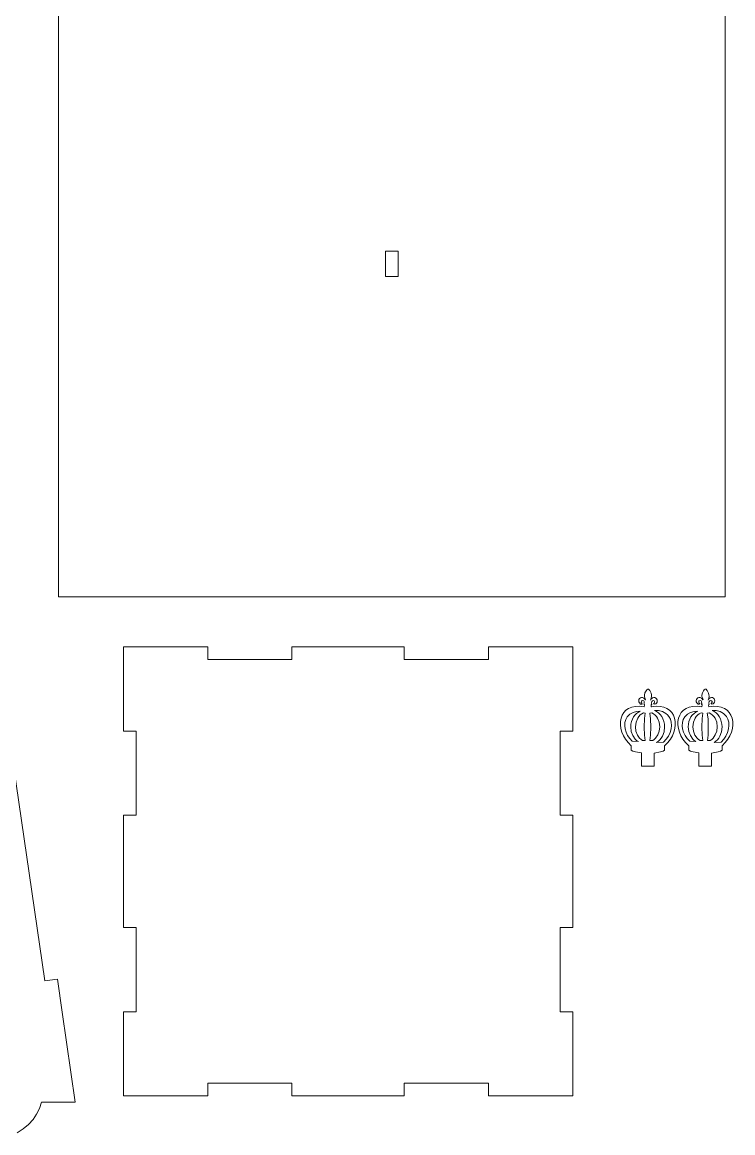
# Model space of a CAD drawing. Header units: inches. Extents: x -3.13 to 3.65, y -3.34 to 4.05.
# Drawn here: x 1.286 to 3.648, y -3.294 to 0.4 of the extents above; entities that cross this region are included whole.
import ezdxf

# ---------------------------------------------------------------- set-up
doc = ezdxf.new("R2010")
doc.units = ezdxf.units.IN
doc.header["$MEASUREMENT"] = 0
doc.layers.add('Katman 1', color=7, linetype='Continuous')

msp = doc.modelspace()

# ---------------------------------------------------------------- linework, layer by layer
at = {"layer": 'Katman 1', "color": 250, "lineweight": 9}
for points in [[(1.4069, 0.705), (1.4069, 0.705), (1.4069, -1.5107), (1.4069, -1.5107)], [(3.6226, -1.5107), (3.6226, -1.5107), (3.6226, 0.705), (3.6226, 0.705)], [(2.494, -0.3611), (2.494, -0.3611), (2.536, -0.3611), (2.536, -0.3611)], [(2.494, -0.4451), (2.494, -0.4451), (2.494, -0.3611), (2.494, -0.3611)], [(2.536, -0.3611), (2.536, -0.3611), (2.536, -0.4451), (2.536, -0.4451)], [(2.536, -0.4451), (2.536, -0.4451), (2.494, -0.4451), (2.494, -0.4451)], [(1.4069, -1.5107), (1.4069, -1.5107), (3.6226, -1.5107), (3.6226, -1.5107)], [(1.623, -1.958), (1.623, -1.958), (1.623, -1.678), (1.623, -1.678)], [(1.623, -1.678), (1.623, -1.678), (1.9029, -1.678), (1.9029, -1.678)], [(1.9029, -1.678), (1.9029, -1.678), (1.9029, -1.72), (1.9029, -1.72)], [(2.1829, -1.72), (2.1829, -1.72), (2.1829, -1.678), (2.1829, -1.678)], [(2.1829, -1.678), (2.1829, -1.678), (2.5563, -1.678), (2.5563, -1.678)], [(2.5563, -1.678), (2.5563, -1.678), (2.5563, -1.72), (2.5563, -1.72)], [(2.8363, -1.72), (2.8363, -1.72), (2.8363, -1.678), (2.8363, -1.678)], [(2.8363, -1.678), (2.8363, -1.678), (3.1163, -1.678), (3.1163, -1.678)], [(3.1163, -1.678), (3.1163, -1.678), (3.1163, -1.958), (3.1163, -1.958)], [(1.9029, -1.72), (1.9029, -1.72), (2.1829, -1.72), (2.1829, -1.72)], [(2.5563, -1.72), (2.5563, -1.72), (2.8363, -1.72), (2.8363, -1.72)], [(3.3385, -1.8496), (3.3385, -1.8496), (3.3413, -1.8472), (3.3413, -1.8472)], [(3.3413, -1.8472), (3.3413, -1.8472), (3.3448, -1.8458), (3.3448, -1.8458)], [(3.3448, -1.8458), (3.3448, -1.8458), (3.3486, -1.8461), (3.3486, -1.8461)], [(3.3486, -1.8461), (3.3486, -1.8461), (3.3528, -1.8482), (3.3528, -1.8482)], [(3.3543, -1.8384), (3.3543, -1.8384), (3.3563, -1.8304), (3.3563, -1.8304)], [(3.3543, -1.843), (3.3543, -1.843), (3.3543, -1.8384), (3.3543, -1.8384)], [(3.356, -1.8472), (3.356, -1.8472), (3.3543, -1.843), (3.3543, -1.843)], [(3.3584, -1.8542), (3.3584, -1.8542), (3.356, -1.8472), (3.356, -1.8472)], [(3.3563, -1.8304), (3.3563, -1.8304), (3.3598, -1.8234), (3.3598, -1.8234)], [(3.3598, -1.8234), (3.3598, -1.8234), (3.3623, -1.8202), (3.3623, -1.8202)], [(3.3623, -1.8202), (3.3623, -1.8202), (3.3655, -1.8185), (3.3655, -1.8185)], [(3.3655, -1.8185), (3.3655, -1.8185), (3.3686, -1.8188), (3.3686, -1.8188)], [(3.3686, -1.8188), (3.3686, -1.8188), (3.3714, -1.8216), (3.3714, -1.8216)], [(3.3714, -1.8216), (3.3714, -1.8216), (3.3721, -1.8227), (3.3721, -1.8227)], [(3.3721, -1.8227), (3.3721, -1.8227), (3.3766, -1.8318), (3.3766, -1.8318)], [(3.3766, -1.8318), (3.3766, -1.8318), (3.378, -1.837), (3.378, -1.837)], [(3.3784, -1.8419), (3.3784, -1.8419), (3.377, -1.8479), (3.377, -1.8479)], [(3.378, -1.837), (3.378, -1.837), (3.3784, -1.8419), (3.3784, -1.8419)], [(3.378, -1.85), (3.378, -1.85), (3.3819, -1.8468), (3.3819, -1.8468)], [(3.3819, -1.8468), (3.3819, -1.8468), (3.3857, -1.8458), (3.3857, -1.8458)], [(3.3857, -1.8458), (3.3857, -1.8458), (3.3896, -1.8465), (3.3896, -1.8465)], [(3.3896, -1.8465), (3.3896, -1.8465), (3.3927, -1.8479), (3.3927, -1.8479)], [(3.5296, -1.8496), (3.5296, -1.8496), (3.5324, -1.8472), (3.5324, -1.8472)], [(3.5324, -1.8472), (3.5324, -1.8472), (3.5359, -1.8458), (3.5359, -1.8458)], [(3.5359, -1.8458), (3.5359, -1.8458), (3.5397, -1.8461), (3.5397, -1.8461)], [(3.5397, -1.8461), (3.5397, -1.8461), (3.5439, -1.8482), (3.5439, -1.8482)], [(3.5453, -1.8384), (3.5453, -1.8384), (3.5474, -1.8304), (3.5474, -1.8304)], [(3.5453, -1.843), (3.5453, -1.843), (3.5453, -1.8384), (3.5453, -1.8384)], [(3.5471, -1.8472), (3.5471, -1.8472), (3.5453, -1.843), (3.5453, -1.843)], [(3.5495, -1.8542), (3.5495, -1.8542), (3.5471, -1.8472), (3.5471, -1.8472)], [(3.5474, -1.8304), (3.5474, -1.8304), (3.5509, -1.8234), (3.5509, -1.8234)], [(3.5509, -1.8234), (3.5509, -1.8234), (3.5534, -1.8202), (3.5534, -1.8202)], [(3.5534, -1.8202), (3.5534, -1.8202), (3.5565, -1.8185), (3.5565, -1.8185)], [(3.5565, -1.8185), (3.5565, -1.8185), (3.5596, -1.8188), (3.5596, -1.8188)], [(3.5596, -1.8188), (3.5596, -1.8188), (3.5625, -1.8216), (3.5625, -1.8216)], [(3.5625, -1.8216), (3.5625, -1.8216), (3.5632, -1.8227), (3.5632, -1.8227)], [(3.5632, -1.8227), (3.5632, -1.8227), (3.5677, -1.8318), (3.5677, -1.8318)], [(3.5677, -1.8318), (3.5677, -1.8318), (3.5691, -1.837), (3.5691, -1.837)], [(3.5695, -1.8419), (3.5695, -1.8419), (3.5684, -1.8479), (3.5684, -1.8479)], [(3.5691, -1.837), (3.5691, -1.837), (3.5695, -1.8419), (3.5695, -1.8419)], [(3.5691, -1.85), (3.5691, -1.85), (3.573, -1.8468), (3.573, -1.8468)], [(3.573, -1.8468), (3.573, -1.8468), (3.5772, -1.8458), (3.5772, -1.8458)], [(3.5772, -1.8458), (3.5772, -1.8458), (3.5806, -1.8465), (3.5806, -1.8465)], [(3.5806, -1.8465), (3.5806, -1.8465), (3.5838, -1.8479), (3.5838, -1.8479)], [(3.293, -1.8885), (3.293, -1.8885), (3.3021, -1.8822), (3.3021, -1.8822)], [(3.3021, -1.8822), (3.3021, -1.8822), (3.3122, -1.878), (3.3122, -1.878)], [(3.3122, -1.878), (3.3122, -1.878), (3.3245, -1.8755), (3.3245, -1.8755)], [(3.3245, -1.8755), (3.3245, -1.8755), (3.3385, -1.8752), (3.3385, -1.8752)], [(3.3357, -1.8563), (3.3357, -1.8563), (3.3364, -1.8528), (3.3364, -1.8528)], [(3.336, -1.8602), (3.336, -1.8602), (3.3357, -1.8563), (3.3357, -1.8563)], [(3.3378, -1.864), (3.3378, -1.864), (3.336, -1.8602), (3.336, -1.8602)], [(3.3364, -1.8528), (3.3364, -1.8528), (3.3385, -1.8496), (3.3385, -1.8496)], [(3.342, -1.8678), (3.342, -1.8678), (3.3378, -1.864), (3.3378, -1.864)], [(3.3385, -1.8752), (3.3385, -1.8752), (3.3539, -1.8776), (3.3539, -1.8776)], [(3.3455, -1.8685), (3.3455, -1.8685), (3.342, -1.8678), (3.342, -1.8678)], [(3.3448, -1.8587), (3.3448, -1.8587), (3.3441, -1.8622), (3.3441, -1.8622)], [(3.3441, -1.8622), (3.3441, -1.8622), (3.3458, -1.8654), (3.3458, -1.8654)], [(3.3458, -1.8573), (3.3458, -1.8573), (3.3448, -1.8587), (3.3448, -1.8587)], [(3.3472, -1.8675), (3.3472, -1.8675), (3.3455, -1.8685), (3.3455, -1.8685)], [(3.3486, -1.856), (3.3486, -1.856), (3.3458, -1.8573), (3.3458, -1.8573)], [(3.3458, -1.8654), (3.3458, -1.8654), (3.3472, -1.8675), (3.3472, -1.8675)], [(3.3521, -1.8567), (3.3521, -1.8567), (3.3486, -1.856), (3.3486, -1.856)], [(3.3532, -1.8591), (3.3532, -1.8591), (3.3521, -1.8567), (3.3521, -1.8567)], [(3.3525, -1.8678), (3.3525, -1.8678), (3.3539, -1.8657), (3.3539, -1.8657)], [(3.3543, -1.8699), (3.3543, -1.8699), (3.3525, -1.8678), (3.3525, -1.8678)], [(3.3528, -1.8482), (3.3528, -1.8482), (3.3553, -1.8507), (3.3553, -1.8507)], [(3.3535, -1.8608), (3.3535, -1.8608), (3.3532, -1.8591), (3.3532, -1.8591)], [(3.3539, -1.8657), (3.3539, -1.8657), (3.3535, -1.8608), (3.3535, -1.8608)], [(3.3539, -1.8776), (3.3539, -1.8776), (3.3549, -1.8703), (3.3549, -1.8703)], [(3.3549, -1.8703), (3.3549, -1.8703), (3.3543, -1.8699), (3.3543, -1.8699)], [(3.3553, -1.8507), (3.3553, -1.8507), (3.3567, -1.8525), (3.3567, -1.8525)], [(3.3567, -1.8525), (3.3567, -1.8525), (3.3574, -1.8535), (3.3574, -1.8535)], [(3.3574, -1.8535), (3.3574, -1.8535), (3.3577, -1.8535), (3.3577, -1.8535)], [(3.3577, -1.8535), (3.3577, -1.8535), (3.3581, -1.8532), (3.3581, -1.8532)], [(3.3581, -1.8532), (3.3581, -1.8532), (3.3584, -1.8542), (3.3584, -1.8542)], [(3.377, -1.8479), (3.377, -1.8479), (3.3749, -1.8546), (3.3749, -1.8546)], [(3.3749, -1.8546), (3.3749, -1.8546), (3.3759, -1.8517), (3.3759, -1.8517)], [(3.3759, -1.8517), (3.3759, -1.8517), (3.378, -1.85), (3.378, -1.85)], [(3.3784, -1.8696), (3.3784, -1.8696), (3.3766, -1.8706), (3.3766, -1.8706)], [(3.3766, -1.8706), (3.3766, -1.8706), (3.3773, -1.8773), (3.3773, -1.8773)], [(3.3773, -1.8773), (3.3773, -1.8773), (3.3777, -1.8776), (3.3777, -1.8776)], [(3.3791, -1.8598), (3.3791, -1.8598), (3.3777, -1.8636), (3.3777, -1.8636)], [(3.3777, -1.8636), (3.3777, -1.8636), (3.3777, -1.8657), (3.3777, -1.8657)], [(3.3777, -1.8657), (3.3777, -1.8657), (3.3791, -1.8678), (3.3791, -1.8678)], [(3.3777, -1.8776), (3.3777, -1.8776), (3.3931, -1.8752), (3.3931, -1.8752)], [(3.3791, -1.8678), (3.3791, -1.8678), (3.3784, -1.8696), (3.3784, -1.8696)], [(3.3812, -1.8573), (3.3812, -1.8573), (3.3791, -1.8598), (3.3791, -1.8598)], [(3.384, -1.8563), (3.384, -1.8563), (3.3812, -1.8573), (3.3812, -1.8573)], [(3.3868, -1.8573), (3.3868, -1.8573), (3.384, -1.8563), (3.384, -1.8563)], [(3.385, -1.8675), (3.385, -1.8675), (3.3854, -1.8664), (3.3854, -1.8664)], [(3.3878, -1.8685), (3.3878, -1.8685), (3.385, -1.8675), (3.385, -1.8675)], [(3.3854, -1.8664), (3.3854, -1.8664), (3.3868, -1.8654), (3.3868, -1.8654)], [(3.3882, -1.8595), (3.3882, -1.8595), (3.3868, -1.8573), (3.3868, -1.8573)], [(3.3868, -1.8654), (3.3868, -1.8654), (3.3885, -1.8619), (3.3885, -1.8619)], [(3.3924, -1.8668), (3.3924, -1.8668), (3.3878, -1.8685), (3.3878, -1.8685)], [(3.3885, -1.8619), (3.3885, -1.8619), (3.3882, -1.8595), (3.3882, -1.8595)], [(3.3945, -1.865), (3.3945, -1.865), (3.3924, -1.8668), (3.3924, -1.8668)], [(3.3927, -1.8479), (3.3927, -1.8479), (3.3952, -1.8507), (3.3952, -1.8507)], [(3.3931, -1.8752), (3.3931, -1.8752), (3.4067, -1.8755), (3.4067, -1.8755)], [(3.3966, -1.8619), (3.3966, -1.8619), (3.3945, -1.865), (3.3945, -1.865)], [(3.3952, -1.8507), (3.3952, -1.8507), (3.3969, -1.8542), (3.3969, -1.8542)], [(3.3973, -1.8577), (3.3973, -1.8577), (3.3966, -1.8619), (3.3966, -1.8619)], [(3.3969, -1.8542), (3.3969, -1.8542), (3.3973, -1.8577), (3.3973, -1.8577)], [(3.4067, -1.8755), (3.4067, -1.8755), (3.419, -1.878), (3.419, -1.878)], [(3.419, -1.878), (3.419, -1.878), (3.4295, -1.8826), (3.4295, -1.8826)], [(3.4295, -1.8826), (3.4295, -1.8826), (3.4382, -1.8885), (3.4382, -1.8885)], [(3.4841, -1.8885), (3.4841, -1.8885), (3.4932, -1.8822), (3.4932, -1.8822)], [(3.4932, -1.8822), (3.4932, -1.8822), (3.5037, -1.878), (3.5037, -1.878)], [(3.5037, -1.878), (3.5037, -1.878), (3.5156, -1.8755), (3.5156, -1.8755)], [(3.5156, -1.8755), (3.5156, -1.8755), (3.5296, -1.8752), (3.5296, -1.8752)], [(3.5268, -1.8563), (3.5268, -1.8563), (3.5275, -1.8528), (3.5275, -1.8528)], [(3.5271, -1.8602), (3.5271, -1.8602), (3.5268, -1.8563), (3.5268, -1.8563)], [(3.5289, -1.864), (3.5289, -1.864), (3.5271, -1.8602), (3.5271, -1.8602)], [(3.5275, -1.8528), (3.5275, -1.8528), (3.5296, -1.8496), (3.5296, -1.8496)], [(3.5331, -1.8678), (3.5331, -1.8678), (3.5289, -1.864), (3.5289, -1.864)], [(3.5296, -1.8752), (3.5296, -1.8752), (3.545, -1.8776), (3.545, -1.8776)], [(3.5366, -1.8685), (3.5366, -1.8685), (3.5331, -1.8678), (3.5331, -1.8678)], [(3.5359, -1.8587), (3.5359, -1.8587), (3.5352, -1.8622), (3.5352, -1.8622)], [(3.5352, -1.8622), (3.5352, -1.8622), (3.5369, -1.8654), (3.5369, -1.8654)], [(3.5369, -1.8573), (3.5369, -1.8573), (3.5359, -1.8587), (3.5359, -1.8587)], [(3.5383, -1.8675), (3.5383, -1.8675), (3.5366, -1.8685), (3.5366, -1.8685)], [(3.5397, -1.856), (3.5397, -1.856), (3.5369, -1.8573), (3.5369, -1.8573)], [(3.5369, -1.8654), (3.5369, -1.8654), (3.5383, -1.8675), (3.5383, -1.8675)], [(3.5432, -1.8567), (3.5432, -1.8567), (3.5397, -1.856), (3.5397, -1.856)], [(3.5443, -1.8591), (3.5443, -1.8591), (3.5432, -1.8567), (3.5432, -1.8567)], [(3.5436, -1.8678), (3.5436, -1.8678), (3.545, -1.8657), (3.545, -1.8657)], [(3.5453, -1.8699), (3.5453, -1.8699), (3.5436, -1.8678), (3.5436, -1.8678)], [(3.5439, -1.8482), (3.5439, -1.8482), (3.5464, -1.8507), (3.5464, -1.8507)], [(3.5446, -1.8608), (3.5446, -1.8608), (3.5443, -1.8591), (3.5443, -1.8591)], [(3.545, -1.8657), (3.545, -1.8657), (3.5446, -1.8608), (3.5446, -1.8608)], [(3.545, -1.8776), (3.545, -1.8776), (3.546, -1.8703), (3.546, -1.8703)], [(3.546, -1.8703), (3.546, -1.8703), (3.5453, -1.8699), (3.5453, -1.8699)], [(3.5464, -1.8507), (3.5464, -1.8507), (3.5478, -1.8525), (3.5478, -1.8525)], [(3.5478, -1.8525), (3.5478, -1.8525), (3.5485, -1.8535), (3.5485, -1.8535)], [(3.5485, -1.8535), (3.5485, -1.8535), (3.5488, -1.8535), (3.5488, -1.8535)], [(3.5488, -1.8535), (3.5488, -1.8535), (3.5492, -1.8532), (3.5492, -1.8532)], [(3.5492, -1.8532), (3.5492, -1.8532), (3.5495, -1.8542), (3.5495, -1.8542)], [(3.5684, -1.8479), (3.5684, -1.8479), (3.566, -1.8546), (3.566, -1.8546)], [(3.566, -1.8546), (3.566, -1.8546), (3.567, -1.8517), (3.567, -1.8517)], [(3.567, -1.8517), (3.567, -1.8517), (3.5691, -1.85), (3.5691, -1.85)], [(3.5695, -1.8696), (3.5695, -1.8696), (3.5677, -1.8706), (3.5677, -1.8706)], [(3.5677, -1.8706), (3.5677, -1.8706), (3.5684, -1.8773), (3.5684, -1.8773)], [(3.5684, -1.8773), (3.5684, -1.8773), (3.5688, -1.8776), (3.5688, -1.8776)], [(3.5702, -1.8598), (3.5702, -1.8598), (3.5688, -1.8636), (3.5688, -1.8636)], [(3.5688, -1.8636), (3.5688, -1.8636), (3.5688, -1.8657), (3.5688, -1.8657)], [(3.5688, -1.8657), (3.5688, -1.8657), (3.5702, -1.8678), (3.5702, -1.8678)], [(3.5688, -1.8776), (3.5688, -1.8776), (3.5842, -1.8752), (3.5842, -1.8752)], [(3.5702, -1.8678), (3.5702, -1.8678), (3.5695, -1.8696), (3.5695, -1.8696)], [(3.5723, -1.8573), (3.5723, -1.8573), (3.5702, -1.8598), (3.5702, -1.8598)], [(3.5751, -1.8563), (3.5751, -1.8563), (3.5723, -1.8573), (3.5723, -1.8573)], [(3.5779, -1.8573), (3.5779, -1.8573), (3.5751, -1.8563), (3.5751, -1.8563)], [(3.5761, -1.8675), (3.5761, -1.8675), (3.5764, -1.8664), (3.5764, -1.8664)], [(3.5789, -1.8685), (3.5789, -1.8685), (3.5761, -1.8675), (3.5761, -1.8675)], [(3.5764, -1.8664), (3.5764, -1.8664), (3.5779, -1.8654), (3.5779, -1.8654)], [(3.5793, -1.8595), (3.5793, -1.8595), (3.5779, -1.8573), (3.5779, -1.8573)], [(3.5779, -1.8654), (3.5779, -1.8654), (3.5796, -1.8619), (3.5796, -1.8619)], [(3.5835, -1.8668), (3.5835, -1.8668), (3.5789, -1.8685), (3.5789, -1.8685)], [(3.5796, -1.8619), (3.5796, -1.8619), (3.5793, -1.8595), (3.5793, -1.8595)], [(3.5856, -1.865), (3.5856, -1.865), (3.5835, -1.8668), (3.5835, -1.8668)], [(3.5838, -1.8479), (3.5838, -1.8479), (3.5863, -1.8507), (3.5863, -1.8507)], [(3.5842, -1.8752), (3.5842, -1.8752), (3.5979, -1.8755), (3.5979, -1.8755)], [(3.5877, -1.8619), (3.5877, -1.8619), (3.5856, -1.865), (3.5856, -1.865)], [(3.5863, -1.8507), (3.5863, -1.8507), (3.588, -1.8542), (3.588, -1.8542)], [(3.5884, -1.8577), (3.5884, -1.8577), (3.5877, -1.8619), (3.5877, -1.8619)], [(3.588, -1.8542), (3.588, -1.8542), (3.5884, -1.8577), (3.5884, -1.8577)], [(3.5979, -1.8755), (3.5979, -1.8755), (3.6101, -1.878), (3.6101, -1.878)], [(3.6101, -1.878), (3.6101, -1.878), (3.6206, -1.8826), (3.6206, -1.8826)], [(3.6206, -1.8826), (3.6206, -1.8826), (3.6293, -1.8885), (3.6293, -1.8885)], [(3.2748, -1.9259), (3.2748, -1.9259), (3.2769, -1.9151), (3.2769, -1.9151)], [(3.2769, -1.9151), (3.2769, -1.9151), (3.2807, -1.9049), (3.2807, -1.9049)], [(3.2807, -1.9049), (3.2807, -1.9049), (3.286, -1.8962), (3.286, -1.8962)], [(3.286, -1.8962), (3.286, -1.8962), (3.293, -1.8885), (3.293, -1.8885)], [(3.2926, -1.9197), (3.2926, -1.9197), (3.2898, -1.9294), (3.2898, -1.9294)], [(3.2975, -1.9106), (3.2975, -1.9106), (3.2926, -1.9197), (3.2926, -1.9197)], [(3.3017, -1.9056), (3.3017, -1.9056), (3.2975, -1.9106), (3.2975, -1.9106)], [(3.3063, -1.9014), (3.3063, -1.9014), (3.3017, -1.9056), (3.3017, -1.9056)], [(3.3168, -1.8955), (3.3168, -1.8955), (3.3063, -1.9014), (3.3063, -1.9014)], [(3.3116, -1.9263), (3.3116, -1.9263), (3.3144, -1.9182), (3.3144, -1.9182)], [(3.3144, -1.9182), (3.3144, -1.9182), (3.3182, -1.9109), (3.3182, -1.9109)], [(3.3287, -1.8923), (3.3287, -1.8923), (3.3168, -1.8955), (3.3168, -1.8955)], [(3.3182, -1.9109), (3.3182, -1.9109), (3.3227, -1.9046), (3.3227, -1.9046)], [(3.3227, -1.9046), (3.3227, -1.9046), (3.3283, -1.8993), (3.3283, -1.8993)], [(3.3322, -1.9148), (3.3322, -1.9148), (3.3266, -1.9284), (3.3266, -1.9284)], [(3.3283, -1.8993), (3.3283, -1.8993), (3.3343, -1.8948), (3.3343, -1.8948)], [(3.3409, -1.8917), (3.3409, -1.8917), (3.3287, -1.8923), (3.3287, -1.8923)], [(3.336, -1.9092), (3.336, -1.9092), (3.3322, -1.9148), (3.3322, -1.9148)], [(3.3343, -1.8948), (3.3343, -1.8948), (3.3409, -1.8917), (3.3409, -1.8917)], [(3.3406, -1.9042), (3.3406, -1.9042), (3.336, -1.9092), (3.336, -1.9092)], [(3.3458, -1.9), (3.3458, -1.9), (3.3406, -1.9042), (3.3406, -1.9042)], [(3.3518, -1.8969), (3.3518, -1.8969), (3.3458, -1.9), (3.3458, -1.9)], [(3.3574, -1.8979), (3.3574, -1.8979), (3.3518, -1.8969), (3.3518, -1.8969)], [(3.3539, -1.9449), (3.3539, -1.9449), (3.3549, -1.9165), (3.3549, -1.9165)], [(3.3549, -1.9165), (3.3549, -1.9165), (3.3574, -1.8979), (3.3574, -1.8979)], [(3.3791, -1.8976), (3.3791, -1.8976), (3.3725, -1.8986), (3.3725, -1.8986)], [(3.3725, -1.8986), (3.3725, -1.8986), (3.3749, -1.9172), (3.3749, -1.9172)], [(3.3749, -1.9172), (3.3749, -1.9172), (3.3756, -1.9449), (3.3756, -1.9449)], [(3.3847, -1.9004), (3.3847, -1.9004), (3.3791, -1.8976), (3.3791, -1.8976)], [(3.3899, -1.9046), (3.3899, -1.9046), (3.3847, -1.9004), (3.3847, -1.9004)], [(3.3952, -1.8923), (3.3952, -1.8923), (3.3882, -1.8892), (3.3882, -1.8892)], [(3.3882, -1.8892), (3.3882, -1.8892), (3.4018, -1.8895), (3.4018, -1.8895)], [(3.3945, -1.9095), (3.3945, -1.9095), (3.3899, -1.9046), (3.3899, -1.9046)], [(3.3983, -1.9151), (3.3983, -1.9151), (3.3945, -1.9095), (3.3945, -1.9095)], [(3.4015, -1.8972), (3.4015, -1.8972), (3.3952, -1.8923), (3.3952, -1.8923)], [(3.4036, -1.9287), (3.4036, -1.9287), (3.3983, -1.9151), (3.3983, -1.9151)], [(3.4074, -1.9029), (3.4074, -1.9029), (3.4015, -1.8972), (3.4015, -1.8972)], [(3.4018, -1.8895), (3.4018, -1.8895), (3.4148, -1.8927), (3.4148, -1.8927)], [(3.412, -1.9095), (3.412, -1.9095), (3.4074, -1.9029), (3.4074, -1.9029)], [(3.4162, -1.9172), (3.4162, -1.9172), (3.412, -1.9095), (3.412, -1.9095)], [(3.4148, -1.8927), (3.4148, -1.8927), (3.426, -1.899), (3.426, -1.899)], [(3.419, -1.9256), (3.419, -1.9256), (3.4162, -1.9172), (3.4162, -1.9172)], [(3.426, -1.899), (3.426, -1.899), (3.4312, -1.9035), (3.4312, -1.9035)], [(3.4312, -1.9035), (3.4312, -1.9035), (3.4358, -1.9088), (3.4358, -1.9088)], [(3.4358, -1.9088), (3.4358, -1.9088), (3.4407, -1.9186), (3.4407, -1.9186)], [(3.4382, -1.8885), (3.4382, -1.8885), (3.4456, -1.8962), (3.4456, -1.8962)], [(3.4407, -1.9186), (3.4407, -1.9186), (3.4438, -1.9287), (3.4438, -1.9287)], [(3.4456, -1.8962), (3.4456, -1.8962), (3.4508, -1.9053), (3.4508, -1.9053)], [(3.4508, -1.9053), (3.4508, -1.9053), (3.4547, -1.9151), (3.4547, -1.9151)], [(3.4547, -1.9151), (3.4547, -1.9151), (3.4568, -1.9259), (3.4568, -1.9259)], [(3.4659, -1.9259), (3.4659, -1.9259), (3.468, -1.9151), (3.468, -1.9151)], [(3.468, -1.9151), (3.468, -1.9151), (3.4718, -1.9049), (3.4718, -1.9049)], [(3.4718, -1.9049), (3.4718, -1.9049), (3.4771, -1.8962), (3.4771, -1.8962)], [(3.4771, -1.8962), (3.4771, -1.8962), (3.4841, -1.8885), (3.4841, -1.8885)], [(3.4837, -1.9197), (3.4837, -1.9197), (3.4809, -1.9294), (3.4809, -1.9294)], [(3.4886, -1.9106), (3.4886, -1.9106), (3.4837, -1.9197), (3.4837, -1.9197)], [(3.4928, -1.9056), (3.4928, -1.9056), (3.4886, -1.9106), (3.4886, -1.9106)], [(3.4974, -1.9014), (3.4974, -1.9014), (3.4928, -1.9056), (3.4928, -1.9056)], [(3.5079, -1.8955), (3.5079, -1.8955), (3.4974, -1.9014), (3.4974, -1.9014)], [(3.5026, -1.9263), (3.5026, -1.9263), (3.5054, -1.9182), (3.5054, -1.9182)], [(3.5054, -1.9182), (3.5054, -1.9182), (3.5093, -1.9109), (3.5093, -1.9109)], [(3.5198, -1.8923), (3.5198, -1.8923), (3.5079, -1.8955), (3.5079, -1.8955)], [(3.5093, -1.9109), (3.5093, -1.9109), (3.5138, -1.9046), (3.5138, -1.9046)], [(3.5138, -1.9046), (3.5138, -1.9046), (3.5194, -1.8993), (3.5194, -1.8993)], [(3.5233, -1.9148), (3.5233, -1.9148), (3.5177, -1.9284), (3.5177, -1.9284)], [(3.5194, -1.8993), (3.5194, -1.8993), (3.5254, -1.8948), (3.5254, -1.8948)], [(3.532, -1.8917), (3.532, -1.8917), (3.5198, -1.8923), (3.5198, -1.8923)], [(3.5271, -1.9092), (3.5271, -1.9092), (3.5233, -1.9148), (3.5233, -1.9148)], [(3.5254, -1.8948), (3.5254, -1.8948), (3.532, -1.8917), (3.532, -1.8917)], [(3.5317, -1.9042), (3.5317, -1.9042), (3.5271, -1.9092), (3.5271, -1.9092)], [(3.5369, -1.9), (3.5369, -1.9), (3.5317, -1.9042), (3.5317, -1.9042)], [(3.5429, -1.8969), (3.5429, -1.8969), (3.5369, -1.9), (3.5369, -1.9)], [(3.5485, -1.8979), (3.5485, -1.8979), (3.5429, -1.8969), (3.5429, -1.8969)], [(3.545, -1.9449), (3.545, -1.9449), (3.546, -1.9165), (3.546, -1.9165)], [(3.546, -1.9165), (3.546, -1.9165), (3.5485, -1.8979), (3.5485, -1.8979)], [(3.5702, -1.8976), (3.5702, -1.8976), (3.5635, -1.8986), (3.5635, -1.8986)], [(3.5635, -1.8986), (3.5635, -1.8986), (3.566, -1.9172), (3.566, -1.9172)], [(3.566, -1.9172), (3.566, -1.9172), (3.5667, -1.9449), (3.5667, -1.9449)], [(3.5758, -1.9004), (3.5758, -1.9004), (3.5702, -1.8976), (3.5702, -1.8976)], [(3.581, -1.9046), (3.581, -1.9046), (3.5758, -1.9004), (3.5758, -1.9004)], [(3.5863, -1.8923), (3.5863, -1.8923), (3.5793, -1.8892), (3.5793, -1.8892)], [(3.5793, -1.8892), (3.5793, -1.8892), (3.5929, -1.8895), (3.5929, -1.8895)], [(3.5856, -1.9095), (3.5856, -1.9095), (3.581, -1.9046), (3.581, -1.9046)], [(3.5894, -1.9151), (3.5894, -1.9151), (3.5856, -1.9095), (3.5856, -1.9095)], [(3.5926, -1.8972), (3.5926, -1.8972), (3.5863, -1.8923), (3.5863, -1.8923)], [(3.595, -1.9287), (3.595, -1.9287), (3.5894, -1.9151), (3.5894, -1.9151)], [(3.5985, -1.9029), (3.5985, -1.9029), (3.5926, -1.8972), (3.5926, -1.8972)], [(3.5929, -1.8895), (3.5929, -1.8895), (3.6058, -1.8927), (3.6058, -1.8927)], [(3.6034, -1.9095), (3.6034, -1.9095), (3.5985, -1.9029), (3.5985, -1.9029)], [(3.6072, -1.9172), (3.6072, -1.9172), (3.6034, -1.9095), (3.6034, -1.9095)], [(3.6058, -1.8927), (3.6058, -1.8927), (3.6171, -1.899), (3.6171, -1.899)], [(3.6101, -1.9256), (3.6101, -1.9256), (3.6072, -1.9172), (3.6072, -1.9172)], [(3.6171, -1.899), (3.6171, -1.899), (3.6223, -1.9035), (3.6223, -1.9035)], [(3.6223, -1.9035), (3.6223, -1.9035), (3.6269, -1.9088), (3.6269, -1.9088)], [(3.6269, -1.9088), (3.6269, -1.9088), (3.6318, -1.9186), (3.6318, -1.9186)], [(3.6293, -1.8885), (3.6293, -1.8885), (3.6367, -1.8962), (3.6367, -1.8962)], [(3.6318, -1.9186), (3.6318, -1.9186), (3.6349, -1.9287), (3.6349, -1.9287)], [(3.6367, -1.8962), (3.6367, -1.8962), (3.6419, -1.9053), (3.6419, -1.9053)], [(3.6419, -1.9053), (3.6419, -1.9053), (3.6457, -1.9151), (3.6457, -1.9151)], [(3.6457, -1.9151), (3.6457, -1.9151), (3.6479, -1.9259), (3.6479, -1.9259)], [(1.2409, -1.958), (1.2409, -1.958), (1.3616, -2.7891), (1.3616, -2.7891)], [(1.6649, -1.958), (1.6649, -1.958), (1.623, -1.958), (1.623, -1.958)], [(1.6649, -2.238), (1.6649, -2.238), (1.6649, -1.958), (1.6649, -1.958)], [(3.1163, -1.958), (3.1163, -1.958), (3.0743, -1.958), (3.0743, -1.958)], [(3.0743, -1.958), (3.0743, -1.958), (3.0743, -2.238), (3.0743, -2.238)], [(3.2748, -1.9371), (3.2748, -1.9371), (3.2748, -1.9259), (3.2748, -1.9259)], [(3.2762, -1.9491), (3.2762, -1.9491), (3.2748, -1.9371), (3.2748, -1.9371)], [(3.2797, -1.9613), (3.2797, -1.9613), (3.2762, -1.9491), (3.2762, -1.9491)], [(3.2898, -1.9294), (3.2898, -1.9294), (3.2892, -1.9399), (3.2892, -1.9399)], [(3.2892, -1.9399), (3.2892, -1.9399), (3.2902, -1.9501), (3.2902, -1.9501)], [(3.2902, -1.9501), (3.2902, -1.9501), (3.2933, -1.9616), (3.2933, -1.9616)], [(3.3091, -1.9438), (3.3091, -1.9438), (3.3098, -1.9347), (3.3098, -1.9347)], [(3.3109, -1.9592), (3.3109, -1.9592), (3.3091, -1.9438), (3.3091, -1.9438)], [(3.3098, -1.9347), (3.3098, -1.9347), (3.3116, -1.9263), (3.3116, -1.9263)], [(3.3266, -1.9284), (3.3266, -1.9284), (3.3245, -1.9438), (3.3245, -1.9438)], [(3.3245, -1.9438), (3.3245, -1.9438), (3.3263, -1.9585), (3.3263, -1.9585)], [(3.3549, -1.9711), (3.3549, -1.9711), (3.3539, -1.9449), (3.3539, -1.9449)], [(3.3756, -1.9449), (3.3756, -1.9449), (3.3749, -1.9711), (3.3749, -1.9711)], [(3.4057, -1.9438), (3.4057, -1.9438), (3.4036, -1.9287), (3.4036, -1.9287)], [(3.4039, -1.9581), (3.4039, -1.9581), (3.4057, -1.9438), (3.4057, -1.9438)], [(3.4211, -1.9344), (3.4211, -1.9344), (3.419, -1.9256), (3.419, -1.9256)], [(3.4197, -1.9603), (3.4197, -1.9603), (3.4214, -1.9438), (3.4214, -1.9438)], [(3.4214, -1.9438), (3.4214, -1.9438), (3.4211, -1.9344), (3.4211, -1.9344)], [(3.4435, -1.9504), (3.4435, -1.9504), (3.44, -1.9627), (3.44, -1.9627)], [(3.4445, -1.9396), (3.4445, -1.9396), (3.4435, -1.9504), (3.4435, -1.9504)], [(3.4438, -1.9287), (3.4438, -1.9287), (3.4445, -1.9396), (3.4445, -1.9396)], [(3.4557, -1.9494), (3.4557, -1.9494), (3.4526, -1.9613), (3.4526, -1.9613)], [(3.4571, -1.9375), (3.4571, -1.9375), (3.4557, -1.9494), (3.4557, -1.9494)], [(3.4568, -1.9259), (3.4568, -1.9259), (3.4571, -1.9375), (3.4571, -1.9375)], [(3.4659, -1.9371), (3.4659, -1.9371), (3.4659, -1.9259), (3.4659, -1.9259)], [(3.4673, -1.9491), (3.4673, -1.9491), (3.4659, -1.9371), (3.4659, -1.9371)], [(3.4708, -1.9613), (3.4708, -1.9613), (3.4673, -1.9491), (3.4673, -1.9491)], [(3.4809, -1.9294), (3.4809, -1.9294), (3.4802, -1.9399), (3.4802, -1.9399)], [(3.4802, -1.9399), (3.4802, -1.9399), (3.4813, -1.9501), (3.4813, -1.9501)], [(3.4813, -1.9501), (3.4813, -1.9501), (3.4844, -1.9616), (3.4844, -1.9616)], [(3.5002, -1.9438), (3.5002, -1.9438), (3.5009, -1.9347), (3.5009, -1.9347)], [(3.502, -1.9592), (3.502, -1.9592), (3.5002, -1.9438), (3.5002, -1.9438)], [(3.5009, -1.9347), (3.5009, -1.9347), (3.5026, -1.9263), (3.5026, -1.9263)], [(3.5177, -1.9284), (3.5177, -1.9284), (3.5156, -1.9438), (3.5156, -1.9438)], [(3.5156, -1.9438), (3.5156, -1.9438), (3.5173, -1.9585), (3.5173, -1.9585)], [(3.546, -1.9711), (3.546, -1.9711), (3.545, -1.9449), (3.545, -1.9449)], [(3.5667, -1.9449), (3.5667, -1.9449), (3.566, -1.9711), (3.566, -1.9711)], [(3.5968, -1.9438), (3.5968, -1.9438), (3.595, -1.9287), (3.595, -1.9287)], [(3.595, -1.9581), (3.595, -1.9581), (3.5968, -1.9438), (3.5968, -1.9438)], [(3.6122, -1.9344), (3.6122, -1.9344), (3.6101, -1.9256), (3.6101, -1.9256)], [(3.6108, -1.9603), (3.6108, -1.9603), (3.6125, -1.9438), (3.6125, -1.9438)], [(3.6125, -1.9438), (3.6125, -1.9438), (3.6122, -1.9344), (3.6122, -1.9344)], [(3.6345, -1.9504), (3.6345, -1.9504), (3.6311, -1.9627), (3.6311, -1.9627)], [(3.6356, -1.9396), (3.6356, -1.9396), (3.6345, -1.9504), (3.6345, -1.9504)], [(3.6349, -1.9287), (3.6349, -1.9287), (3.6356, -1.9396), (3.6356, -1.9396)], [(3.6468, -1.9494), (3.6468, -1.9494), (3.6437, -1.9613), (3.6437, -1.9613)], [(3.6483, -1.9375), (3.6483, -1.9375), (3.6468, -1.9494), (3.6468, -1.9494)], [(3.6479, -1.9259), (3.6479, -1.9259), (3.6483, -1.9375), (3.6483, -1.9375)], [(3.2846, -1.9732), (3.2846, -1.9732), (3.2797, -1.9613), (3.2797, -1.9613)], [(3.2916, -1.9848), (3.2916, -1.9848), (3.2846, -1.9732), (3.2846, -1.9732)], [(3.3004, -1.9959), (3.3004, -1.9959), (3.2916, -1.9848), (3.2916, -1.9848)], [(3.2933, -1.9616), (3.2933, -1.9616), (3.2986, -1.9729), (3.2986, -1.9729)], [(3.2986, -1.9729), (3.2986, -1.9729), (3.3056, -1.9826), (3.3056, -1.9826)], [(3.3056, -1.9826), (3.3056, -1.9826), (3.314, -1.9914), (3.314, -1.9914)], [(3.3161, -1.9729), (3.3161, -1.9729), (3.3109, -1.9592), (3.3109, -1.9592)], [(3.314, -1.9914), (3.314, -1.9914), (3.3343, -1.9925), (3.3343, -1.9925)], [(3.3241, -1.9844), (3.3241, -1.9844), (3.3161, -1.9729), (3.3161, -1.9729)], [(3.3287, -1.9889), (3.3287, -1.9889), (3.3241, -1.9844), (3.3241, -1.9844)], [(3.3263, -1.9585), (3.3263, -1.9585), (3.3311, -1.9711), (3.3311, -1.9711)], [(3.3343, -1.9925), (3.3343, -1.9925), (3.3287, -1.9889), (3.3287, -1.9889)], [(3.3311, -1.9711), (3.3311, -1.9711), (3.3385, -1.9816), (3.3385, -1.9816)], [(3.3385, -1.9816), (3.3385, -1.9816), (3.3434, -1.9858), (3.3434, -1.9858)], [(3.3434, -1.9858), (3.3434, -1.9858), (3.3483, -1.9889), (3.3483, -1.9889)], [(3.3483, -1.9889), (3.3483, -1.9889), (3.357, -1.9896), (3.357, -1.9896)], [(3.357, -1.9896), (3.357, -1.9896), (3.3549, -1.9711), (3.3549, -1.9711)], [(3.3749, -1.9711), (3.3749, -1.9711), (3.3725, -1.9893), (3.3725, -1.9893)], [(3.3725, -1.9893), (3.3725, -1.9893), (3.3822, -1.9889), (3.3822, -1.9889)], [(3.3822, -1.9889), (3.3822, -1.9889), (3.3871, -1.9854), (3.3871, -1.9854)], [(3.3871, -1.9854), (3.3871, -1.9854), (3.3917, -1.9812), (3.3917, -1.9812)], [(3.3917, -1.9812), (3.3917, -1.9812), (3.399, -1.9707), (3.399, -1.9707)], [(3.3952, -1.9953), (3.3952, -1.9953), (3.4008, -1.9914), (3.4008, -1.9914)], [(3.4183, -1.9942), (3.4183, -1.9942), (3.3952, -1.9953), (3.3952, -1.9953)], [(3.399, -1.9707), (3.399, -1.9707), (3.4039, -1.9581), (3.4039, -1.9581)], [(3.4008, -1.9914), (3.4008, -1.9914), (3.406, -1.9865), (3.406, -1.9865)], [(3.406, -1.9865), (3.406, -1.9865), (3.4106, -1.9809), (3.4106, -1.9809)], [(3.4106, -1.9809), (3.4106, -1.9809), (3.4144, -1.9746), (3.4144, -1.9746)], [(3.4144, -1.9746), (3.4144, -1.9746), (3.4197, -1.9603), (3.4197, -1.9603)], [(3.427, -1.9848), (3.427, -1.9848), (3.4183, -1.9942), (3.4183, -1.9942)], [(3.4344, -1.9742), (3.4344, -1.9742), (3.427, -1.9848), (3.427, -1.9848)], [(3.4407, -1.9848), (3.4407, -1.9848), (3.4319, -1.9959), (3.4319, -1.9959)], [(3.44, -1.9627), (3.44, -1.9627), (3.4344, -1.9742), (3.4344, -1.9742)], [(3.4474, -1.9732), (3.4474, -1.9732), (3.4407, -1.9848), (3.4407, -1.9848)], [(3.4526, -1.9613), (3.4526, -1.9613), (3.4474, -1.9732), (3.4474, -1.9732)], [(3.4757, -1.9732), (3.4757, -1.9732), (3.4708, -1.9613), (3.4708, -1.9613)], [(3.4827, -1.9848), (3.4827, -1.9848), (3.4757, -1.9732), (3.4757, -1.9732)], [(3.4914, -1.9959), (3.4914, -1.9959), (3.4827, -1.9848), (3.4827, -1.9848)], [(3.4844, -1.9616), (3.4844, -1.9616), (3.4897, -1.9729), (3.4897, -1.9729)], [(3.4897, -1.9729), (3.4897, -1.9729), (3.4967, -1.9826), (3.4967, -1.9826)], [(3.4967, -1.9826), (3.4967, -1.9826), (3.5051, -1.9914), (3.5051, -1.9914)], [(3.5072, -1.9729), (3.5072, -1.9729), (3.502, -1.9592), (3.502, -1.9592)], [(3.5051, -1.9914), (3.5051, -1.9914), (3.5254, -1.9925), (3.5254, -1.9925)], [(3.5152, -1.9844), (3.5152, -1.9844), (3.5072, -1.9729), (3.5072, -1.9729)], [(3.5198, -1.9889), (3.5198, -1.9889), (3.5152, -1.9844), (3.5152, -1.9844)], [(3.5173, -1.9585), (3.5173, -1.9585), (3.5222, -1.9711), (3.5222, -1.9711)], [(3.5254, -1.9925), (3.5254, -1.9925), (3.5198, -1.9889), (3.5198, -1.9889)], [(3.5222, -1.9711), (3.5222, -1.9711), (3.5296, -1.9816), (3.5296, -1.9816)], [(3.5296, -1.9816), (3.5296, -1.9816), (3.5345, -1.9858), (3.5345, -1.9858)], [(3.5345, -1.9858), (3.5345, -1.9858), (3.5394, -1.9889), (3.5394, -1.9889)], [(3.5394, -1.9889), (3.5394, -1.9889), (3.5482, -1.9896), (3.5482, -1.9896)], [(3.5482, -1.9896), (3.5482, -1.9896), (3.546, -1.9711), (3.546, -1.9711)], [(3.566, -1.9711), (3.566, -1.9711), (3.5639, -1.9893), (3.5639, -1.9893)], [(3.5639, -1.9893), (3.5639, -1.9893), (3.5733, -1.9889), (3.5733, -1.9889)], [(3.5733, -1.9889), (3.5733, -1.9889), (3.5782, -1.9854), (3.5782, -1.9854)], [(3.5782, -1.9854), (3.5782, -1.9854), (3.5828, -1.9812), (3.5828, -1.9812)], [(3.5828, -1.9812), (3.5828, -1.9812), (3.5901, -1.9707), (3.5901, -1.9707)], [(3.5866, -1.9953), (3.5866, -1.9953), (3.5919, -1.9914), (3.5919, -1.9914)], [(3.6094, -1.9942), (3.6094, -1.9942), (3.5866, -1.9953), (3.5866, -1.9953)], [(3.5901, -1.9707), (3.5901, -1.9707), (3.595, -1.9581), (3.595, -1.9581)], [(3.5919, -1.9914), (3.5919, -1.9914), (3.5971, -1.9865), (3.5971, -1.9865)], [(3.5971, -1.9865), (3.5971, -1.9865), (3.6017, -1.9809), (3.6017, -1.9809)], [(3.6017, -1.9809), (3.6017, -1.9809), (3.6055, -1.9746), (3.6055, -1.9746)], [(3.6055, -1.9746), (3.6055, -1.9746), (3.6108, -1.9603), (3.6108, -1.9603)], [(3.6181, -1.9848), (3.6181, -1.9848), (3.6094, -1.9942), (3.6094, -1.9942)], [(3.6255, -1.9742), (3.6255, -1.9742), (3.6181, -1.9848), (3.6181, -1.9848)], [(3.6318, -1.9848), (3.6318, -1.9848), (3.623, -1.9959), (3.623, -1.9959)], [(3.6311, -1.9627), (3.6311, -1.9627), (3.6255, -1.9742), (3.6255, -1.9742)], [(3.6384, -1.9732), (3.6384, -1.9732), (3.6318, -1.9848), (3.6318, -1.9848)], [(3.6437, -1.9613), (3.6437, -1.9613), (3.6384, -1.9732), (3.6384, -1.9732)], [(3.3109, -2.0064), (3.3109, -2.0064), (3.3004, -1.9959), (3.3004, -1.9959)], [(3.3109, -2.0215), (3.3109, -2.0215), (3.3109, -2.0064), (3.3109, -2.0064)], [(3.3164, -2.0243), (3.3164, -2.0243), (3.3109, -2.0215), (3.3109, -2.0215)], [(3.3252, -2.0271), (3.3252, -2.0271), (3.3164, -2.0243), (3.3164, -2.0243)], [(3.3448, -2.0306), (3.3448, -2.0306), (3.3252, -2.0271), (3.3252, -2.0271)], [(3.3448, -2.0747), (3.3448, -2.0747), (3.3448, -2.0306), (3.3448, -2.0306)], [(3.4085, -2.0271), (3.4085, -2.0271), (3.3868, -2.0309), (3.3868, -2.0309)], [(3.3868, -2.0309), (3.3868, -2.0309), (3.3868, -2.0747), (3.3868, -2.0747)], [(3.4169, -2.0243), (3.4169, -2.0243), (3.4085, -2.0271), (3.4085, -2.0271)], [(3.4214, -2.0215), (3.4214, -2.0215), (3.4169, -2.0243), (3.4169, -2.0243)], [(3.4319, -1.9959), (3.4319, -1.9959), (3.4214, -2.0064), (3.4214, -2.0064)], [(3.4214, -2.0064), (3.4214, -2.0064), (3.4214, -2.0215), (3.4214, -2.0215)], [(3.502, -2.0064), (3.502, -2.0064), (3.4914, -1.9959), (3.4914, -1.9959)], [(3.502, -2.0215), (3.502, -2.0215), (3.502, -2.0064), (3.502, -2.0064)], [(3.5075, -2.0243), (3.5075, -2.0243), (3.502, -2.0215), (3.502, -2.0215)], [(3.5163, -2.0271), (3.5163, -2.0271), (3.5075, -2.0243), (3.5075, -2.0243)], [(3.5359, -2.0306), (3.5359, -2.0306), (3.5163, -2.0271), (3.5163, -2.0271)], [(3.5359, -2.0747), (3.5359, -2.0747), (3.5359, -2.0306), (3.5359, -2.0306)], [(3.5996, -2.0271), (3.5996, -2.0271), (3.5779, -2.0309), (3.5779, -2.0309)], [(3.5779, -2.0309), (3.5779, -2.0309), (3.5779, -2.0747), (3.5779, -2.0747)], [(3.608, -2.0243), (3.608, -2.0243), (3.5996, -2.0271), (3.5996, -2.0271)], [(3.6125, -2.0215), (3.6125, -2.0215), (3.608, -2.0243), (3.608, -2.0243)], [(3.623, -1.9959), (3.623, -1.9959), (3.6125, -2.0064), (3.6125, -2.0064)], [(3.6125, -2.0064), (3.6125, -2.0064), (3.6125, -2.0215), (3.6125, -2.0215)], [(3.3868, -2.0747), (3.3868, -2.0747), (3.3448, -2.0747), (3.3448, -2.0747)], [(3.5779, -2.0747), (3.5779, -2.0747), (3.5359, -2.0747), (3.5359, -2.0747)], [(1.623, -2.6114), (1.623, -2.6114), (1.623, -2.238), (1.623, -2.238)], [(1.623, -2.238), (1.623, -2.238), (1.6649, -2.238), (1.6649, -2.238)], [(3.0743, -2.238), (3.0743, -2.238), (3.1163, -2.238), (3.1163, -2.238)], [(3.1163, -2.238), (3.1163, -2.238), (3.1163, -2.6114), (3.1163, -2.6114)], [(1.6649, -2.6114), (1.6649, -2.6114), (1.623, -2.6114), (1.623, -2.6114)], [(1.6649, -2.8913), (1.6649, -2.8913), (1.6649, -2.6114), (1.6649, -2.6114)], [(3.1163, -2.6114), (3.1163, -2.6114), (3.0743, -2.6114), (3.0743, -2.6114)], [(3.0743, -2.6114), (3.0743, -2.6114), (3.0743, -2.8913), (3.0743, -2.8913)], [(1.3616, -2.7891), (1.3616, -2.7891), (1.4029, -2.7832), (1.4029, -2.7832)], [(1.4029, -2.7832), (1.4029, -2.7832), (1.419, -2.8924), (1.419, -2.8924)], [(1.419, -2.8924), (1.419, -2.8924), (1.4624, -3.1927), (1.4624, -3.1927)], [(1.623, -3.1713), (1.623, -3.1713), (1.623, -2.8913), (1.623, -2.8913)], [(1.623, -2.8913), (1.623, -2.8913), (1.6649, -2.8913), (1.6649, -2.8913)], [(3.0743, -2.8913), (3.0743, -2.8913), (3.1163, -2.8913), (3.1163, -2.8913)], [(3.1163, -2.8913), (3.1163, -2.8913), (3.1163, -3.1713), (3.1163, -3.1713)], [(2.1829, -3.1293), (2.1829, -3.1293), (1.9029, -3.1293), (1.9029, -3.1293)], [(1.9029, -3.1293), (1.9029, -3.1293), (1.9029, -3.1713), (1.9029, -3.1713)], [(2.1829, -3.1713), (2.1829, -3.1713), (2.1829, -3.1293), (2.1829, -3.1293)], [(2.8363, -3.1293), (2.8363, -3.1293), (2.5563, -3.1293), (2.5563, -3.1293)], [(2.5563, -3.1293), (2.5563, -3.1293), (2.5563, -3.1713), (2.5563, -3.1713)], [(2.8363, -3.1713), (2.8363, -3.1713), (2.8363, -3.1293), (2.8363, -3.1293)], [(1.9029, -3.1713), (1.9029, -3.1713), (1.623, -3.1713), (1.623, -3.1713)], [(2.5563, -3.1713), (2.5563, -3.1713), (2.1829, -3.1713), (2.1829, -3.1713)], [(3.1163, -3.1713), (3.1163, -3.1713), (2.8363, -3.1713), (2.8363, -3.1713)], [(1.3435, -3.213), (1.3435, -3.213), (1.334, -3.2318), (1.334, -3.2318)], [(1.3501, -3.1927), (1.3501, -3.1927), (1.3435, -3.213), (1.3435, -3.213)], [(1.4624, -3.1927), (1.4624, -3.1927), (1.3501, -3.1927), (1.3501, -3.1927)], [(1.3221, -3.25), (1.3221, -3.25), (1.3074, -3.2665), (1.3074, -3.2665)], [(1.334, -3.2318), (1.334, -3.2318), (1.3221, -3.25), (1.3221, -3.25)], [(1.2896, -3.2812), (1.2896, -3.2812), (1.2692, -3.2941), (1.2692, -3.2941)], [(1.3074, -3.2665), (1.3074, -3.2665), (1.2896, -3.2812), (1.2896, -3.2812)]]:
    msp.add_open_spline(points, degree=3, dxfattribs=at)

doc.saveas('drawing.dxf')
